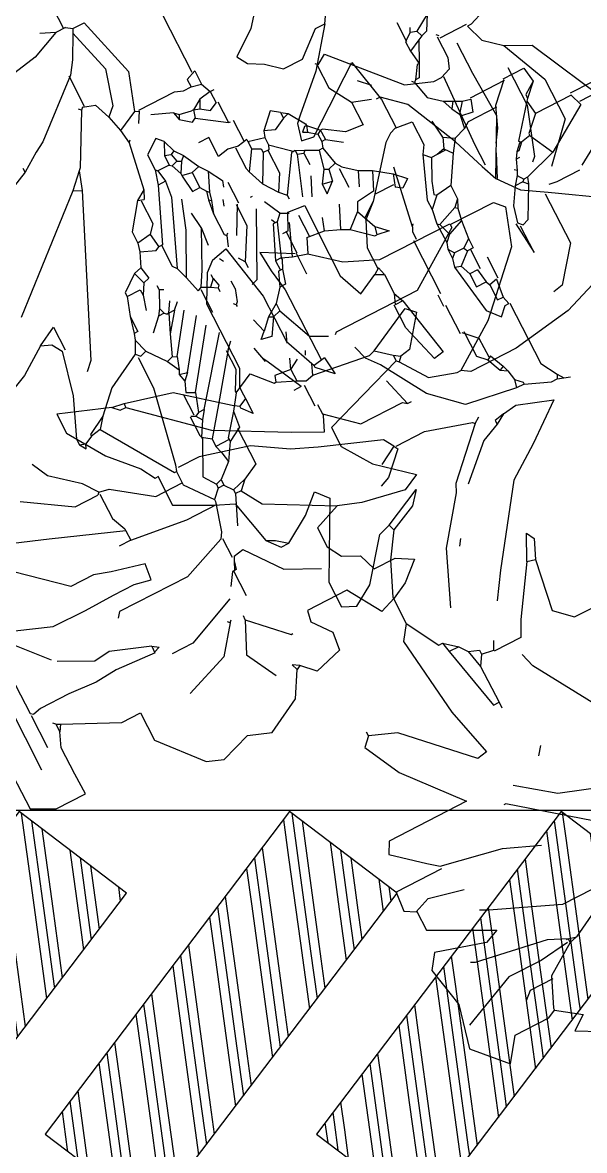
# Model space of a CAD drawing. Header units: metres. Extents: x 1769 to 3632, y 809 to 2652.
# Drawn here: x 2678.9699 to 2679.1782, y 1798.3199 to 1798.7378 of the extents above; entities that cross this region are included whole.
import ezdxf

# ---------------------------------------------------------------- set-up
doc = ezdxf.new("R2010")
doc.units = ezdxf.units.M
doc.header["$LTSCALE"] = 10
for name, color, linetype in [('A-FLOR-LEVL', 2, 'Continuous'), ('A-WALL', 6, 'Continuous'), ('A-WALL-PATT', 8, 'Continuous'), ('G+E_Madera', 35, 'Continuous'), ('L-PLNT', 66, 'Continuous')]:
    doc.layers.add(name, color=color, linetype=linetype)

# ---------------------------------------------------------------- blocks, each defined once
blk = doc.blocks.new('GARRA DE LEON')
at = {"layer": 'L-PLNT', "color": 65, "linetype": 'Continuous'}
for p, q in [((1271.7821, 335.3903), (1271.8152, 335.4027)), ((1271.8152, 335.4027), (1271.8773, 335.382)), ((1271.8773, 335.382), (1271.9229, 335.3986)), ((1271.9229, 335.3986), (1271.9933, 335.3613)), ((1271.7117, 335.3075), (1271.7821, 335.3903)), ((1271.9933, 335.3613), (1272.0223, 335.3116)), ((1271.4342, 335.3158), (1271.4798, 335.3386)), ((1271.4798, 335.3386), (1271.5439, 335.3386)), ((1271.5439, 335.3386), (1271.5429, 335.2951)), ((1272.0554, 335.3323), (1272.0305, 335.3075)), ((1272.1134, 335.3158), (1272.0554, 335.3323)), ((1271.4342, 335.204), (1271.4342, 335.3158)), ((1272.0181, 335.2992), (1272.0223, 335.3116)), ((1272.0305, 335.3075), (1272.0223, 335.3116)), ((1272.1175, 335.2785), (1272.1134, 335.3158)), ((1271.5429, 335.2951), (1271.5429, 335.2371)), ((1271.7117, 335.2474), (1271.7117, 335.3075)), ((1271.9477, 335.2412), (1271.9809, 335.3034)), ((1272.0305, 335.3075), (1272.0181, 335.2992)), ((1272.2211, 335.2868), (1272.1796, 335.2185)), ((1272.2542, 335.2744), (1272.2211, 335.2868)), ((1272.0885, 335.2412), (1272.1175, 335.2785)), ((1272.2873, 335.2578), (1272.2542, 335.2744)), ((1271.4891, 335.1874), (1271.4891, 335.2578)), ((1271.5626, 335.1957), (1271.6703, 335.2474)), ((1271.6703, 335.2474), (1271.7117, 335.2474)), ((1271.9063, 335.2247), (1271.8152, 335.2578)), ((1271.9767, 335.1791), (1272.043, 335.2454)), ((1272.043, 335.2454), (1272.0471, 335.2454)), ((1272.3246, 335.2247), (1272.2873, 335.2578)), ((1271.5191, 335.1543), (1271.5191, 335.2247)), ((1271.5429, 335.2371), (1271.5543, 335.2081)), ((1271.9477, 335.1708), (1271.9063, 335.2247)), ((1271.9767, 335.1791), (1271.9477, 335.2412)), ((1272.0927, 335.2185), (1272.0885, 335.2412)), ((1272.2915, 335.206), (1272.3246, 335.2247)), ((1270.1712, 335.1833), (1270.2167, 335.2081)), ((1271.5543, 335.1915), (1271.5543, 335.2081)), ((1271.5626, 335.1957), (1271.5543, 335.2081)), ((1272.1796, 335.2185), (1272.0927, 335.2185)), ((1272.2335, 335.1708), (1272.2459, 335.206)), ((1272.2459, 335.206), (1272.2915, 335.206)), ((1269.9724, 335.1211), (1270.0304, 335.1833)), ((1270.0304, 335.1833), (1270.0635, 335.1377)), ((1270.2001, 335.1626), (1270.1712, 335.1833)), ((1271.4901, 335.0549), (1271.4891, 335.1874)), ((1271.5543, 335.1915), (1271.5502, 335.1874)), ((1271.5543, 335.1915), (1271.5626, 335.1957)), ((1271.9767, 335.1791), (1271.9767, 335.1708)), ((1270.1546, 335.1294), (1270.2001, 335.1626)), ((1271.5191, 335.1501), (1271.5253, 335.1543)), ((1271.5419, 335.1504), (1271.5253, 335.1543)), ((1271.662, 335.1548), (1271.604, 335.1504)), ((1271.7076, 335.1512), (1271.662, 335.1548)), ((1271.7904, 335.1563), (1271.7076, 335.1512)), ((1271.8028, 335.1501), (1271.7904, 335.1543)), ((1271.7904, 335.1418), (1271.7904, 335.1543)), ((1271.8649, 335.1729), (1271.8194, 335.1729)), ((1271.9684, 335.1294), (1271.8649, 335.1729)), ((1271.9477, 335.1708), (1271.9436, 335.1667)), ((1271.9477, 335.1708), (1271.9519, 335.1667)), ((1272.0885, 335.1253), (1272.1548, 335.1584)), ((1272.1838, 335.1253), (1272.2003, 335.1543)), ((1272.2003, 335.1543), (1272.2335, 335.1708)), ((1270.0635, 335.1377), (1270.138, 335.1377)), ((1270.138, 335.1377), (1270.1546, 335.1294)), ((1271.5191, 335.0466), (1271.5191, 335.1501)), ((1271.604, 335.1504), (1271.5419, 335.1504)), ((1271.7904, 335.1418), (1271.7117, 335.1129)), ((1271.7904, 335.1418), (1271.8028, 335.1501)), ((1271.9995, 335.0839), (1271.9995, 335.1377)), ((1269.9931, 335.0342), (1269.9724, 335.1211)), ((1270.1546, 335.1253), (1270.1546, 335.1294)), ((1270.1794, 335.0673), (1270.1546, 335.1253)), ((1271.6786, 335.117), (1271.6123, 335.0839)), ((1271.7117, 335.1129), (1271.6786, 335.117)), ((1272.0347, 335.0549), (1272.0885, 335.1253)), ((1272.1838, 335.0839), (1272.1838, 335.1253)), ((1270.1297, 335.0735), (1270.1132, 335.088)), ((1271.9974, 335.0839), (1271.9809, 335.1087)), ((1272.3701, 335.0963), (1272.2832, 335.0797)), ((1272.4033, 335.0797), (1272.3701, 335.0963)), ((1270.1049, 335.0311), (1269.9931, 335.0797)), ((1270.1794, 335.0735), (1270.1297, 335.0735)), ((1270.2416, 335.0259), (1270.1794, 335.0673)), ((1271.546, 335.0093), (1271.604, 335.0756)), ((1272.0015, 335.0839), (1271.9974, 335.0839)), ((1272.0098, 335.0673), (1272.0015, 335.0839)), ((1272.0057, 335.0839), (1272.0015, 335.0839)), ((1272.0098, 335.0673), (1272.0057, 335.0839)), ((1272.014, 335.059), (1272.0098, 335.0673)), ((1272.2376, 335.0632), (1272.1838, 335.0839)), ((1272.2832, 335.0797), (1272.2376, 335.0632)), ((1272.337, 335.0218), (1272.4033, 335.0797)), ((1271.7655, 335.0528), (1271.7572, 335.0632)), ((1271.9146, 335.0528), (1271.7655, 335.0528)), ((1272.0057, 335.0176), (1271.9146, 335.0528)), ((1272.0098, 335.0176), (1272.0098, 335.059)), ((1272.014, 335.059), (1272.0347, 335.0549)), ((1272.1092, 334.9928), (1272.2376, 335.0632)), ((1269.9765, 334.9514), (1269.9931, 335.0342)), ((1270.1753, 335.0311), (1270.1049, 335.0311)), ((1270.2374, 335.0238), (1270.1753, 335.0311)), ((1270.2416, 335.0176), (1270.2416, 335.0259)), ((1270.2581, 335.0218), (1270.2416, 335.0259)), ((1270.2416, 335.0176), (1270.2581, 335.0218)), ((1270.312, 334.9928), (1270.2581, 335.0218)), ((1271.8152, 335.0192), (1271.8484, 335.0259)), ((1271.8484, 335.0259), (1271.8525, 334.9928)), ((1272.2976, 334.9638), (1272.337, 335.0218)), ((1270.2043, 335.0011), (1270.0593, 334.9762)), ((1270.2416, 335.0176), (1270.2043, 335.0011)), ((1270.2416, 335.0176), (1270.2374, 335.0176)), ((1271.5667, 334.9928), (1271.6371, 335.0197)), ((1271.6371, 335.0197), (1271.7076, 335.0207)), ((1271.7076, 335.0207), (1271.7696, 335.0192)), ((1271.7696, 335.0192), (1271.8152, 335.0192)), ((1272.014, 335.0052), (1272.0057, 335.0176)), ((1272.0305, 334.9472), (1272.014, 335.0052)), ((1272.0719, 334.9514), (1272.0471, 335.0093)), ((1271.8525, 334.9928), (1271.7862, 334.9762)), ((1272.0844, 334.9514), (1272.1092, 334.9928)), ((1270.0593, 334.9762), (1270.0511, 334.9721)), ((1271.7034, 334.9658), (1271.6164, 334.8892)), ((1271.7531, 334.9658), (1271.7034, 334.9658)), ((1271.7862, 334.9762), (1271.7531, 334.9658)), ((1272.2976, 334.9224), (1272.2976, 334.9638)), ((1269.9972, 334.9224), (1269.9765, 334.9514)), ((1270.0966, 334.9514), (1269.9972, 334.9224)), ((1270.0034, 334.8768), (1270.1256, 334.9389)), ((1270.1256, 334.9389), (1270.0966, 334.9514)), ((1270.2622, 334.9534), (1270.1297, 334.8975)), ((1270.3285, 334.9534), (1270.2622, 334.9534)), ((1271.8484, 334.9389), (1271.8235, 334.9389)), ((1271.8484, 334.9389), (1271.9643, 334.9534)), ((1271.8484, 334.9182), (1271.8484, 334.9389)), ((1271.9643, 334.9534), (1272.0305, 334.9534)), ((1271.9891, 334.8892), (1272.0305, 334.9431)), ((1272.0305, 334.9431), (1272.0305, 334.9472)), ((1272.0471, 334.9265), (1272.0305, 334.9431)), ((1272.0595, 334.9265), (1272.0719, 334.9431)), ((1272.0719, 334.9431), (1272.0719, 334.9514)), ((1272.0844, 334.9514), (1272.0719, 334.9514)), ((1272.1009, 334.9348), (1272.0719, 334.9431)), ((1272.1009, 334.9348), (1272.0844, 334.9514)), ((1272.1341, 334.9182), (1272.1009, 334.9348)), ((1272.5109, 334.9224), (1272.5648, 334.9389)), ((1272.5648, 334.9389), (1272.573, 334.9389)), ((1272.5896, 334.9493), (1272.573, 334.9389)), ((1272.6642, 334.8768), (1272.573, 334.9389)), ((1272.689, 334.9493), (1272.5896, 334.9493)), ((1272.8132, 334.9306), (1272.689, 334.9493)), ((1271.8484, 334.9182), (1271.7076, 334.8644)), ((1271.8359, 334.8851), (1271.8484, 334.9141)), ((1271.8484, 334.9141), (1271.8484, 334.9182)), ((1272.0305, 334.8934), (1272.0471, 334.9182)), ((1272.0471, 334.9182), (1272.0471, 334.9265)), ((1272.0595, 334.9265), (1272.0471, 334.9265)), ((1272.0595, 334.9141), (1272.0471, 334.9182)), ((1272.0595, 334.9141), (1272.0595, 334.9265)), ((1272.0885, 334.8892), (1272.0595, 334.9141)), ((1272.1341, 334.8395), (1272.1341, 334.9182)), ((1272.4695, 334.8644), (1272.2976, 334.9224)), ((1272.4736, 334.8685), (1272.5109, 334.9224)), ((1272.8919, 334.9017), (1272.8132, 334.9306)), ((1270.1297, 334.8975), (1270.1132, 334.8892)), ((1272.0637, 334.8271), (1272.0305, 334.8934)), ((1270.0034, 334.8354), (1270.0034, 334.8768)), ((1271.8359, 334.8313), (1271.8359, 334.8851)), ((1271.8566, 334.8313), (1271.9312, 334.8851)), ((1271.9312, 334.8851), (1271.9891, 334.8851)), ((1271.9891, 334.8602), (1271.9891, 334.8892)), ((1272.0803, 334.852), (1272.0844, 334.8685)), ((1272.0844, 334.8685), (1272.0885, 334.8892)), ((1272.1092, 334.8561), (1272.0885, 334.8892)), ((1272.4695, 334.8644), (1272.4736, 334.8685)), ((1272.4819, 334.8602), (1272.4736, 334.8685)), ((1272.7718, 334.7691), (1272.6642, 334.8768)), ((1272.8256, 334.881), (1272.805, 334.8851)), ((1272.8774, 334.8147), (1272.8256, 334.881)), ((1271.7076, 334.8644), (1271.6413, 334.8395)), ((1271.8939, 334.7194), (1271.985, 334.8602)), ((1271.985, 334.8602), (1271.9891, 334.8602)), ((1271.9933, 334.8478), (1271.9891, 334.8602)), ((1272.0243, 334.6946), (1271.9933, 334.8478)), ((1272.0803, 334.8354), (1272.0803, 334.852)), ((1272.1092, 334.852), (1272.0803, 334.852)), ((1272.1382, 334.8395), (1272.1092, 334.8561)), ((1272.1092, 334.852), (1272.1092, 334.8561)), ((1272.1092, 334.8478), (1272.1092, 334.852)), ((1272.1423, 334.8064), (1272.1092, 334.8478)), ((1272.4405, 334.8271), (1272.4695, 334.852)), ((1272.4695, 334.852), (1272.4695, 334.8644)), ((1272.4695, 334.852), (1272.4819, 334.8602)), ((1272.5026, 334.8561), (1272.4819, 334.8602)), ((1272.5482, 334.7981), (1272.5026, 334.8561)), ((1269.9807, 334.823), (1270.0014, 334.8354)), ((1270.0014, 334.8354), (1270.0345, 334.823)), ((1270.0345, 334.823), (1270.1049, 334.8395)), ((1270.2084, 334.8023), (1270.2788, 334.8313)), ((1270.3906, 334.8354), (1270.254, 334.7277)), ((1271.691, 334.7733), (1271.7821, 334.8313)), ((1271.7821, 334.8313), (1271.8318, 334.8313)), ((1271.8359, 334.8271), (1271.8152, 334.7981)), ((1271.8359, 334.8271), (1271.8318, 334.8313)), ((1271.8359, 334.8271), (1271.8566, 334.8313)), ((1272.0637, 334.823), (1272.0803, 334.8354)), ((1272.0637, 334.823), (1272.0637, 334.8271)), ((1272.1217, 334.7816), (1272.0803, 334.8354)), ((1272.1423, 334.8064), (1272.1382, 334.8395)), ((1272.3121, 334.8147), (1272.4281, 334.8313)), ((1272.4281, 334.8313), (1272.4405, 334.8271)), ((1272.4405, 334.8271), (1272.5316, 334.7816)), ((1269.9848, 334.7836), (1269.9807, 334.823)), ((1270.0842, 334.7774), (1270.2084, 334.8023)), ((1272.0616, 334.8188), (1272.0637, 334.823)), ((1272.0616, 334.7774), (1272.0616, 334.8188)), ((1272.0803, 334.794), (1272.0637, 334.823)), ((1272.1631, 334.7774), (1272.1423, 334.8064)), ((1272.2417, 334.794), (1272.279, 334.8106)), ((1272.279, 334.8106), (1272.2956, 334.8188)), ((1272.279, 334.7857), (1272.279, 334.8106)), ((1272.2956, 334.8188), (1272.3121, 334.8147)), ((1272.3121, 334.8147), (1272.3204, 334.794)), ((1272.8774, 334.707), (1272.8774, 334.8147)), ((1270.0842, 334.7836), (1269.9848, 334.7836)), ((1270.461, 334.794), (1270.3534, 334.7567)), ((1271.8152, 334.7981), (1271.7614, 334.7526)), ((1272.0637, 334.7774), (1272.0719, 334.7816)), ((1272.0719, 334.7816), (1272.0803, 334.794)), ((1272.0803, 334.7774), (1272.0719, 334.7816)), ((1272.0927, 334.7774), (1272.0803, 334.794)), ((1272.1879, 334.6946), (1272.1217, 334.7816)), ((1272.2045, 334.7567), (1272.2376, 334.794)), ((1272.2376, 334.794), (1272.2417, 334.794)), ((1272.2459, 334.7816), (1272.2417, 334.794)), ((1272.279, 334.7857), (1272.2459, 334.7816)), ((1272.279, 334.7857), (1272.2997, 334.7733)), ((1272.279, 334.7857), (1272.2873, 334.765)), ((1272.5316, 334.7816), (1272.5482, 334.7981)), ((1270.0055, 334.7112), (1270.0635, 334.7609)), ((1270.0635, 334.7609), (1270.0842, 334.7774)), ((1272.0699, 334.7319), (1272.0699, 334.7774)), ((1272.0927, 334.7402), (1272.0803, 334.7774)), ((1272.0927, 334.7774), (1272.0803, 334.7774)), ((1272.0927, 334.7774), (1272.1879, 334.6573)), ((1272.1631, 334.7774), (1272.2045, 334.7567)), ((1272.1631, 334.7733), (1272.1631, 334.7774)), ((1272.1838, 334.736), (1272.1631, 334.7733)), ((1272.3204, 334.765), (1272.3163, 334.7733)), ((1272.3411, 334.7443), (1272.3743, 334.7609)), ((1272.3908, 334.7609), (1272.3867, 334.765)), ((1272.5689, 334.7609), (1272.3908, 334.7609)), ((1272.6849, 334.6822), (1272.5689, 334.7609)), ((1272.7967, 334.6946), (1272.7718, 334.7691)), ((1272.8836, 334.707), (1272.9872, 334.7733)), ((1270.3534, 334.7567), (1270.283, 334.7029)), ((1271.7614, 334.7526), (1271.7448, 334.7194)), ((1271.8442, 334.7277), (1271.8525, 334.7402)), ((1271.8525, 334.7402), (1271.8566, 334.7319)), ((1272.0761, 334.7319), (1272.0927, 334.7402)), ((1272.0927, 334.7402), (1272.1713, 334.6325)), ((1272.1838, 334.6946), (1272.1838, 334.736)), ((1272.2335, 334.7153), (1272.2417, 334.7484)), ((1272.3039, 334.7153), (1272.2956, 334.736)), ((1272.3121, 334.6739), (1272.3411, 334.7443)), ((1270.254, 334.7277), (1270.2498, 334.7277)), ((1271.8442, 334.7277), (1271.8566, 334.7319)), ((1271.8442, 334.7153), (1271.8442, 334.7277)), ((1271.8773, 334.6366), (1271.8442, 334.7153)), ((1271.8732, 334.7236), (1271.8566, 334.7319)), ((1271.8732, 334.7194), (1271.8732, 334.7236)), ((1271.8939, 334.7194), (1271.8732, 334.7236)), ((1271.9105, 334.6987), (1271.8732, 334.7194)), ((1271.9105, 334.6987), (1271.8939, 334.7194)), ((1272.0844, 334.7112), (1272.0761, 334.7319)), ((1270.0179, 334.6884), (1270.0055, 334.7112)), ((1271.9519, 334.6573), (1271.9105, 334.6987)), ((1272.0243, 334.6283), (1272.0243, 334.6946)), ((1272.0803, 334.6946), (1272.0844, 334.7112)), ((1272.0803, 334.6946), (1272.0968, 334.6987)), ((1272.0844, 334.6863), (1272.0803, 334.6946)), ((1272.0968, 334.6987), (1272.0844, 334.7112)), ((1272.0968, 334.6987), (1272.1631, 334.6076)), ((1272.1879, 334.6946), (1272.2003, 334.6822)), ((1272.2749, 334.7112), (1272.2542, 334.707)), ((1272.2542, 334.707), (1272.2666, 334.6946)), ((1272.2666, 334.6946), (1272.2583, 334.6656)), ((1272.2873, 334.6739), (1272.2666, 334.6946)), ((1272.2956, 334.678), (1272.2749, 334.7112)), ((1272.7801, 334.676), (1272.7967, 334.6946)), ((1272.8381, 334.678), (1272.8836, 334.707)), ((1272.9085, 334.6967), (1272.8919, 334.6946)), ((1272.9582, 334.6967), (1272.9085, 334.6967)), ((1270.1877, 334.6884), (1270.0179, 334.6884)), ((1270.0966, 334.5786), (1270.1877, 334.6884)), ((1270.3658, 334.6573), (1270.3534, 334.6739)), ((1272.0719, 334.6615), (1272.0844, 334.6863)), ((1272.0927, 334.6615), (1272.0844, 334.6863)), ((1272.2873, 334.6739), (1272.2956, 334.678)), ((1272.3121, 334.6573), (1272.2873, 334.6739)), ((1272.3121, 334.6739), (1272.2956, 334.678)), ((1272.3121, 334.6573), (1272.3121, 334.6739)), ((1272.4654, 334.6449), (1272.5316, 334.6739)), ((1272.5316, 334.6739), (1272.6849, 334.6739)), ((1272.6849, 334.6739), (1272.6849, 334.6822)), ((1272.6849, 334.676), (1272.7801, 334.676)), ((1272.805, 334.6366), (1272.8381, 334.678)), ((1273.0203, 334.6573), (1272.9665, 334.6905)), ((1270.5066, 334.649), (1270.4238, 334.5124)), ((1272.0223, 334.6201), (1271.9519, 334.6573)), ((1272.043, 334.6242), (1272.0719, 334.6615)), ((1272.0844, 334.6573), (1272.0719, 334.6615)), ((1272.0844, 334.6573), (1272.0927, 334.6615)), ((1272.1009, 334.6159), (1272.0844, 334.6573)), ((1272.0927, 334.6615), (1272.1465, 334.5869)), ((1272.3329, 334.6325), (1272.3121, 334.6573)), ((1272.9789, 334.5952), (1272.9126, 334.6656)), ((1271.898, 334.5497), (1271.8773, 334.6366)), ((1272.0223, 334.6201), (1272.0305, 334.6283)), ((1272.043, 334.6242), (1272.0305, 334.6283)), ((1272.2417, 334.6242), (1272.2417, 334.6283)), ((1272.3453, 334.6035), (1272.3329, 334.6325)), ((1272.3453, 334.6325), (1272.3329, 334.6325)), ((1272.3536, 334.6035), (1272.3453, 334.6325)), ((1272.4115, 334.5994), (1272.4654, 334.6449)), ((1272.5068, 334.5952), (1272.544, 334.6283)), ((1272.544, 334.6283), (1272.5482, 334.6283)), ((1272.573, 334.6325), (1272.5482, 334.6283)), ((1272.5523, 334.6118), (1272.5482, 334.6283)), ((1272.5523, 334.6118), (1272.573, 334.6325)), ((1272.7925, 334.6035), (1272.805, 334.6366)), ((1272.805, 334.6366), (1272.8629, 334.529)), ((1272.8919, 334.6325), (1272.8836, 334.6408)), ((1272.925, 334.5372), (1272.8919, 334.6325)), ((1270.2457, 334.6242), (1270.1297, 334.5082)), ((1270.2416, 334.5207), (1270.2664, 334.6201)), ((1270.2664, 334.6201), (1270.2457, 334.6242)), ((1271.9394, 334.5911), (1271.9229, 334.6076)), ((1272.0347, 334.5952), (1272.0223, 334.6201)), ((1272.0347, 334.5952), (1272.043, 334.6242)), ((1272.1299, 334.5786), (1272.1009, 334.6159)), ((1272.1175, 334.5786), (1272.1009, 334.6159)), ((1272.1941, 334.5662), (1272.1941, 334.6159)), ((1272.2417, 334.6242), (1272.2376, 334.6201)), ((1272.2459, 334.6201), (1272.2417, 334.6242)), ((1272.2542, 334.5952), (1272.2459, 334.6201)), ((1272.2542, 334.5952), (1272.2459, 334.6201)), ((1272.2997, 334.5994), (1272.2873, 334.6035)), ((1272.3494, 334.6035), (1272.3453, 334.6035)), ((1272.3494, 334.5828), (1272.3494, 334.6035)), ((1272.3536, 334.6035), (1272.3494, 334.6035)), ((1272.3619, 334.5869), (1272.3536, 334.6035)), ((1272.5358, 334.5704), (1272.5523, 334.6118)), ((1272.7925, 334.6035), (1272.7677, 334.5372)), ((1272.7987, 334.5579), (1272.7987, 334.6035)), ((1272.9872, 334.4378), (1273.0721, 334.6118)), ((1272.0761, 334.2888), (1271.9394, 334.5911)), ((1272.0388, 334.5828), (1272.0347, 334.5952)), ((1272.0471, 334.5828), (1272.0388, 334.5828)), ((1272.0471, 334.5497), (1272.0388, 334.5828)), ((1272.0471, 334.5497), (1272.0471, 334.5828)), ((1272.0968, 334.5745), (1272.0719, 334.5994)), ((1272.2252, 334.5786), (1272.2252, 334.5869)), ((1272.2542, 334.5952), (1272.2542, 334.5786)), ((1272.3619, 334.4751), (1272.2997, 334.5994)), ((1272.3784, 334.5165), (1272.3494, 334.5828)), ((1272.3619, 334.5828), (1272.3494, 334.5828)), ((1272.3619, 334.5828), (1272.3825, 334.5911)), ((1272.3619, 334.5828), (1272.3619, 334.5869)), ((1272.3867, 334.5165), (1272.3619, 334.5828)), ((1272.3825, 334.5911), (1272.4115, 334.5994)), ((1272.3825, 334.5911), (1272.4074, 334.529)), ((1272.424, 334.5704), (1272.4115, 334.5994)), ((1272.4612, 334.5745), (1272.4902, 334.5869)), ((1272.4902, 334.5869), (1272.5068, 334.5952)), ((1272.4902, 334.5869), (1272.5109, 334.5414)), ((1272.5358, 334.5704), (1272.5068, 334.5952)), ((1272.9789, 334.5082), (1272.9789, 334.5952)), ((1270.0593, 334.5041), (1270.0966, 334.5786)), ((1271.8111, 334.5579), (1271.7655, 334.5786)), ((1272.1051, 334.5621), (1272.0968, 334.5745)), ((1272.1092, 334.5745), (1272.0968, 334.5745)), ((1272.1051, 334.5621), (1272.1092, 334.5745)), ((1272.1217, 334.529), (1272.1051, 334.5621)), ((1272.1092, 334.5745), (1272.1134, 334.5786)), ((1272.1175, 334.5786), (1272.1134, 334.5786)), ((1272.1299, 334.5786), (1272.1175, 334.5786)), ((1272.1175, 334.5786), (1272.1299, 334.5579)), ((1272.1299, 334.5786), (1272.1423, 334.5662)), ((1272.1796, 334.5331), (1272.1879, 334.5662)), ((1272.1962, 334.5621), (1272.1879, 334.5662)), ((1272.1962, 334.5621), (1272.2128, 334.5704)), ((1272.2128, 334.5331), (1272.1962, 334.5621)), ((1272.2128, 334.5704), (1272.2252, 334.5786)), ((1272.2252, 334.5579), (1272.2128, 334.5704)), ((1272.2293, 334.5745), (1272.2252, 334.5786)), ((1272.2252, 334.5579), (1272.2293, 334.5745)), ((1272.2956, 334.5579), (1272.2956, 334.5704)), ((1272.424, 334.5704), (1272.4612, 334.5745)), ((1272.4302, 334.5704), (1272.4302, 334.5248)), ((1272.4612, 334.5745), (1272.4695, 334.5497)), ((1272.544, 334.5538), (1272.5358, 334.5704)), ((1272.6352, 334.5704), (1272.6227, 334.5621)), ((1272.631, 334.5372), (1272.6227, 334.5621)), ((1272.6517, 334.5579), (1272.6352, 334.5704)), ((1270.2912, 334.413), (1270.3202, 334.5455)), ((1270.3202, 334.5455), (1270.3326, 334.5455)), ((1270.3326, 334.5455), (1270.3326, 334.5579)), ((1270.3326, 334.4668), (1270.3326, 334.5455)), ((1271.8649, 334.5207), (1271.8111, 334.5579)), ((1271.8856, 334.529), (1271.898, 334.5497)), ((1271.9042, 334.5), (1271.9042, 334.5497)), ((1272.0595, 334.5124), (1272.0471, 334.5497)), ((1272.0885, 334.5248), (1272.0803, 334.5538)), ((1272.2252, 334.5579), (1272.2252, 334.5497)), ((1272.2956, 334.5579), (1272.2873, 334.5455)), ((1272.3308, 334.4958), (1272.2956, 334.5579)), ((1272.5813, 334.5497), (1272.544, 334.5538)), ((1272.5813, 334.5559), (1272.6227, 334.5559)), ((1272.5979, 334.5124), (1272.5813, 334.5497)), ((1272.631, 334.5372), (1272.6517, 334.5579)), ((1272.805, 334.413), (1272.7987, 334.5579)), ((1270.2208, 334.355), (1270.2416, 334.5207)), ((1271.8649, 334.5207), (1271.8856, 334.529)), ((1271.8649, 334.5207), (1271.9042, 334.5)), ((1272.1009, 334.5041), (1272.0885, 334.5248)), ((1272.0885, 334.5124), (1272.0885, 334.5248)), ((1272.1217, 334.529), (1272.1299, 334.5331)), ((1272.1217, 334.529), (1272.1217, 334.5207)), ((1272.1713, 334.5082), (1272.1796, 334.5331)), ((1272.1796, 334.5331), (1272.2211, 334.4503)), ((1272.25, 334.4586), (1272.2128, 334.5331)), ((1272.2542, 334.529), (1272.2583, 334.5372)), ((1272.2873, 334.4958), (1272.279, 334.5165)), ((1272.3825, 334.5165), (1272.3784, 334.5165)), ((1272.3825, 334.5165), (1272.3784, 334.5082)), ((1272.3867, 334.5165), (1272.3825, 334.5165)), ((1272.3991, 334.5041), (1272.3867, 334.5165)), ((1272.542, 334.4793), (1272.542, 334.5207)), ((1272.573, 334.5), (1272.5606, 334.529)), ((1272.5979, 334.5124), (1272.631, 334.5372)), ((1272.7677, 334.5372), (1272.718, 334.4296)), ((1272.8629, 334.529), (1272.8588, 334.4337)), ((1272.925, 334.4544), (1272.925, 334.5372)), ((1270.0759, 334.4875), (1270.0593, 334.5041)), ((1270.1297, 334.5082), (1270.0759, 334.4875)), ((1270.4238, 334.5124), (1270.4155, 334.4834)), ((1272.0595, 334.5124), (1272.0885, 334.5124)), ((1272.0595, 334.5041), (1272.0595, 334.5124)), ((1272.0927, 334.4793), (1272.0595, 334.5041)), ((1272.0927, 334.4793), (1272.1009, 334.5041)), ((1272.1134, 334.5), (1272.1009, 334.5041)), ((1272.1092, 334.4751), (1272.1134, 334.5)), ((1272.1651, 334.5), (1272.1713, 334.5082)), ((1272.1651, 334.4544), (1272.1651, 334.5)), ((1272.2252, 334.3799), (1272.1713, 334.5082)), ((1272.25, 334.4586), (1272.2459, 334.4958)), ((1272.2832, 334.4917), (1272.2873, 334.4958)), ((1272.2873, 334.4958), (1272.2915, 334.4917)), ((1272.3329, 334.4503), (1272.3039, 334.5041)), ((1272.3308, 334.4503), (1272.3308, 334.4958)), ((1272.3991, 334.5041), (1272.3825, 334.471)), ((1272.3991, 334.5041), (1272.4157, 334.5124)), ((1272.4819, 334.4171), (1272.4529, 334.4958)), ((1272.4861, 334.4668), (1272.4695, 334.5041)), ((1272.4985, 334.4917), (1272.4985, 334.5124)), ((1272.4985, 334.5124), (1272.5192, 334.4958)), ((1272.4985, 334.4917), (1272.5192, 334.4958)), ((1272.5234, 334.471), (1272.5192, 334.4958)), ((1272.5482, 334.4793), (1272.573, 334.5)), ((1272.573, 334.5), (1272.5979, 334.5124)), ((1272.9375, 334.413), (1272.9789, 334.5082)), ((1270.0759, 334.4875), (1270.0759, 334.4793)), ((1272.1092, 334.4751), (1272.0927, 334.4793)), ((1272.1217, 334.4461), (1272.1092, 334.4751)), ((1272.2832, 334.4461), (1272.2832, 334.4917)), ((1272.4157, 334.4668), (1272.4281, 334.4793)), ((1272.4281, 334.4793), (1272.4281, 334.4875)), ((1272.4736, 334.4089), (1272.4281, 334.4793)), ((1272.515, 334.4668), (1272.4985, 334.4917)), ((1272.5399, 334.4668), (1272.5482, 334.4793)), ((1270.3244, 334.4296), (1270.3326, 334.4668)), ((1270.3451, 334.4461), (1270.3326, 334.4668)), ((1270.3451, 334.4461), (1270.3699, 334.4503)), ((1270.4279, 334.4523), (1270.3699, 334.4523)), ((1270.3699, 334.4503), (1270.3782, 334.4337)), ((1270.4445, 334.4213), (1270.4279, 334.4523)), ((1270.5066, 334.4337), (1270.5397, 334.4648)), ((1270.5397, 334.4648), (1270.5936, 334.4648)), ((1272.0595, 334.2805), (1271.8566, 334.4544)), ((1272.1217, 334.4461), (1272.1507, 334.4586)), ((1272.1507, 334.4586), (1272.1589, 334.4544)), ((1272.1548, 334.4254), (1272.1589, 334.4544)), ((1272.1672, 334.4544), (1272.1589, 334.4544)), ((1272.2128, 334.3467), (1272.1672, 334.4544)), ((1272.2211, 334.4503), (1272.2417, 334.3923)), ((1272.25, 334.4586), (1272.2459, 334.4254)), ((1272.337, 334.4503), (1272.337, 334.4047)), ((1272.366, 334.4503), (1272.3619, 334.4503)), ((1272.395, 334.4378), (1272.4157, 334.4668)), ((1272.4343, 334.4337), (1272.4157, 334.4668)), ((1272.515, 334.4668), (1272.5234, 334.471)), ((1272.5234, 334.4296), (1272.515, 334.4668)), ((1272.5399, 334.4668), (1272.5234, 334.471)), ((1272.5316, 334.4296), (1272.5399, 334.4668)), ((1270.312, 334.413), (1270.3244, 334.4296)), ((1270.3244, 334.4296), (1270.3451, 334.4378)), ((1270.3451, 334.4378), (1270.3451, 334.4461)), ((1270.5232, 334.3302), (1270.5066, 334.4337)), ((1272.1258, 334.4296), (1272.1217, 334.4461)), ((1272.1258, 334.4047), (1272.1258, 334.4296)), ((1272.1548, 334.4254), (1272.1258, 334.4296)), ((1272.2873, 334.4171), (1272.2832, 334.4461)), ((1272.2915, 334.4213), (1272.2832, 334.4461)), ((1272.3121, 334.4296), (1272.308, 334.442)), ((1272.3825, 334.4047), (1272.395, 334.4378)), ((1272.424, 334.384), (1272.395, 334.4378)), ((1272.4343, 334.384), (1272.4343, 334.4337)), ((1272.4944, 334.4213), (1272.4944, 334.4461)), ((1272.4985, 334.4171), (1272.5234, 334.4296)), ((1272.5316, 334.4296), (1272.5234, 334.4296)), ((1272.5358, 334.4171), (1272.5316, 334.4296)), ((1272.544, 334.4171), (1272.573, 334.4378)), ((1272.718, 334.4296), (1272.6766, 334.3923)), ((1272.8588, 334.4337), (1272.8588, 334.3674)), ((1272.9375, 334.413), (1272.9872, 334.4378)), ((1270.2871, 334.3923), (1270.312, 334.413)), ((1270.2871, 334.3923), (1270.2912, 334.413)), ((1270.312, 334.413), (1270.2912, 334.413)), ((1270.5066, 334.326), (1270.4445, 334.4213)), ((1272.1693, 334.4089), (1272.1548, 334.4254)), ((1272.1693, 334.3592), (1272.1693, 334.4089)), ((1272.2873, 334.4171), (1272.2915, 334.4213)), ((1272.2915, 334.4006), (1272.2873, 334.4171)), ((1272.2956, 334.4047), (1272.2915, 334.4213)), ((1272.3287, 334.3964), (1272.3246, 334.4089)), ((1272.4736, 334.4047), (1272.4778, 334.4089)), ((1272.4778, 334.4089), (1272.4736, 334.4089)), ((1272.4819, 334.4089), (1272.4778, 334.4089)), ((1272.4819, 334.4171), (1272.4944, 334.4213)), ((1272.4819, 334.4089), (1272.4985, 334.4171)), ((1272.4819, 334.4089), (1272.4819, 334.4171)), ((1272.4985, 334.4171), (1272.4944, 334.4213)), ((1272.5358, 334.4006), (1272.5358, 334.4171)), ((1272.544, 334.4171), (1272.5358, 334.4171)), ((1272.544, 334.4006), (1272.544, 334.4171)), ((1272.5855, 334.4213), (1272.5482, 334.3964)), ((1272.6227, 334.4254), (1272.5855, 334.4213)), ((1272.6227, 334.3757), (1272.6227, 334.4254)), ((1272.7304, 334.3923), (1272.7842, 334.413)), ((1272.7842, 334.413), (1272.8008, 334.413)), ((1272.8215, 334.4047), (1272.8008, 334.413)), ((1272.9043, 334.384), (1272.9375, 334.413)), ((1270.2416, 334.326), (1270.2788, 334.3923)), ((1270.2788, 334.3923), (1270.2871, 334.3923)), ((1272.1631, 334.355), (1272.1258, 334.4047)), ((1272.2625, 334.355), (1272.2666, 334.3882)), ((1272.2666, 334.3882), (1272.2832, 334.3882)), ((1272.2832, 334.3882), (1272.2915, 334.4006)), ((1272.2832, 334.355), (1272.2832, 334.3882)), ((1272.2915, 334.4006), (1272.2956, 334.4047)), ((1272.3121, 334.3674), (1272.2956, 334.4047)), ((1272.3121, 334.3674), (1272.3287, 334.3964)), ((1272.3805, 334.3964), (1272.3825, 334.4047)), ((1272.3805, 334.3509), (1272.3805, 334.3964)), ((1272.4074, 334.3674), (1272.3825, 334.4047)), ((1272.424, 334.3757), (1272.424, 334.384)), ((1272.4364, 334.384), (1272.424, 334.384)), ((1272.4405, 334.3757), (1272.4364, 334.384)), ((1272.4405, 334.3757), (1272.4736, 334.4047)), ((1272.5109, 334.384), (1272.5192, 334.3882)), ((1272.5192, 334.3757), (1272.5109, 334.384)), ((1272.5192, 334.3882), (1272.5358, 334.4006)), ((1272.5234, 334.3757), (1272.5192, 334.3882)), ((1272.5234, 334.3757), (1272.544, 334.3964)), ((1272.544, 334.3964), (1272.5358, 334.4006)), ((1272.544, 334.3964), (1272.544, 334.4006)), ((1272.5482, 334.3964), (1272.544, 334.3964)), ((1272.6186, 334.2681), (1272.7304, 334.3923)), ((1272.6227, 334.3757), (1272.66, 334.3882)), ((1272.6766, 334.3923), (1272.6683, 334.3923)), ((1272.8298, 334.384), (1272.8215, 334.4047)), ((1272.8298, 334.3385), (1272.8298, 334.384)), ((1272.8919, 334.3467), (1272.9043, 334.384)), ((1270.4528, 334.3177), (1270.4196, 334.3674)), ((1272.2293, 334.3467), (1272.2252, 334.3799)), ((1272.2997, 334.3509), (1272.3121, 334.3674)), ((1272.4074, 334.3674), (1272.424, 334.3757)), ((1272.4074, 334.355), (1272.4074, 334.3674)), ((1272.4405, 334.3592), (1272.4405, 334.3757)), ((1272.5026, 334.3385), (1272.5234, 334.3716)), ((1272.5234, 334.3757), (1272.5192, 334.3757)), ((1272.5234, 334.3716), (1272.5234, 334.3757)), ((1272.5958, 334.3302), (1272.6227, 334.3757)), ((1272.6517, 334.3426), (1272.6724, 334.3633)), ((1270.2416, 334.326), (1270.2208, 334.355)), ((1271.9933, 334.2059), (1271.6744, 334.3509)), ((1272.1631, 334.355), (1272.1755, 334.3592)), ((1272.1838, 334.3426), (1272.1631, 334.355)), ((1272.1838, 334.3426), (1272.1755, 334.3592)), ((1272.2003, 334.2474), (1272.1838, 334.3426)), ((1272.2211, 334.3177), (1272.2128, 334.3467)), ((1272.2293, 334.3467), (1272.2128, 334.3467)), ((1272.2252, 334.3219), (1272.2293, 334.3467)), ((1272.2542, 334.326), (1272.2625, 334.3467)), ((1272.2625, 334.3509), (1272.2832, 334.355)), ((1272.2625, 334.3509), (1272.2625, 334.355)), ((1272.2625, 334.3467), (1272.2625, 334.3509)), ((1272.2749, 334.326), (1272.2625, 334.3467)), ((1272.2997, 334.3509), (1272.2832, 334.355)), ((1272.2832, 334.3177), (1272.2997, 334.3509)), ((1272.366, 334.3467), (1272.3432, 334.3509)), ((1272.3432, 334.3509), (1272.3432, 334.3095)), ((1272.3867, 334.3509), (1272.366, 334.3467)), ((1272.4074, 334.3467), (1272.3867, 334.3509)), ((1272.4012, 334.3012), (1272.4012, 334.3467)), ((1272.4074, 334.3509), (1272.4405, 334.3592)), ((1272.4074, 334.3509), (1272.4074, 334.355)), ((1272.4074, 334.3467), (1272.4074, 334.3509)), ((1272.4447, 334.3467), (1272.4405, 334.3592)), ((1272.4654, 334.355), (1272.4447, 334.3467)), ((1272.4736, 334.3177), (1272.4447, 334.3467)), ((1272.4902, 334.3426), (1272.4654, 334.355)), ((1272.4902, 334.3302), (1272.4902, 334.3426)), ((1272.5026, 334.3385), (1272.4902, 334.3426)), ((1272.834, 334.3426), (1272.8919, 334.3426)), ((1272.9002, 334.3467), (1272.8919, 334.3467)), ((1272.9333, 334.3343), (1272.9002, 334.3467)), ((1270.2416, 334.2681), (1270.2416, 334.326)), ((1270.3782, 334.2308), (1270.3326, 334.3385)), ((1270.5563, 334.1728), (1270.4528, 334.3177)), ((1270.5066, 334.326), (1270.5232, 334.3302)), ((1270.5066, 334.326), (1270.5314, 334.2763)), ((1270.5397, 334.2929), (1270.5232, 334.3302)), ((1272.2211, 334.3177), (1272.2252, 334.3219)), ((1272.2211, 334.2846), (1272.2211, 334.3177)), ((1272.25, 334.3219), (1272.2252, 334.3219)), ((1272.25, 334.3219), (1272.2542, 334.326)), ((1272.25, 334.3012), (1272.25, 334.3219)), ((1272.2666, 334.3219), (1272.2542, 334.326)), ((1272.2625, 334.3053), (1272.2666, 334.3219)), ((1272.2666, 334.3219), (1272.2749, 334.326)), ((1272.2707, 334.3012), (1272.2832, 334.3177)), ((1272.2832, 334.3177), (1272.2749, 334.326)), ((1272.4902, 334.3302), (1272.4736, 334.3177)), ((1272.4902, 334.3302), (1272.5026, 334.3385)), ((1272.5958, 334.2805), (1272.5958, 334.3302)), ((1272.834, 334.3385), (1272.8298, 334.3343)), ((1272.25, 334.3012), (1272.2625, 334.3053)), ((1272.2625, 334.2763), (1272.25, 334.3012)), ((1272.2707, 334.3012), (1272.2625, 334.3053)), ((1272.2625, 334.2763), (1272.2707, 334.3012)), ((1272.3432, 334.3095), (1272.3204, 334.3095)), ((1272.337, 334.2639), (1272.3908, 334.3012)), ((1272.3908, 334.2556), (1272.3908, 334.3012)), ((1272.3908, 334.3012), (1272.395, 334.3012)), ((1270.5314, 334.2763), (1270.5397, 334.2929)), ((1272.0595, 334.2805), (1272.0761, 334.2888)), ((1272.0885, 334.2515), (1272.0595, 334.2805)), ((1272.0885, 334.2515), (1272.0761, 334.2888)), ((1272.25, 334.2639), (1272.2211, 334.2846)), ((1272.2625, 334.2763), (1272.25, 334.2639)), ((1272.5979, 334.2805), (1272.5938, 334.2763)), ((1272.5979, 334.2805), (1272.6186, 334.2681)), ((1270.1442, 334.2391), (1270.1712, 334.2515)), ((1270.1712, 334.2515), (1270.2126, 334.2266)), ((1270.2705, 334.2018), (1270.2416, 334.2681)), ((1272.0927, 334.2474), (1272.0885, 334.2515)), ((1272.3039, 334.2349), (1272.308, 334.2515)), ((1272.308, 334.2515), (1272.3287, 334.2681)), ((1272.3121, 334.2432), (1272.308, 334.2515)), ((1272.3287, 334.2681), (1272.337, 334.2639)), ((1272.3411, 334.2474), (1272.337, 334.2639)), ((1272.3411, 334.2474), (1272.3536, 334.2515)), ((1272.3536, 334.2515), (1272.3701, 334.2639)), ((1272.3619, 334.2349), (1272.3536, 334.2515)), ((1272.3701, 334.2639), (1272.3867, 334.2556)), ((1272.3867, 334.2308), (1272.3867, 334.2556)), ((1270.1442, 334.1852), (1270.1442, 334.2391)), ((1270.4445, 334.1438), (1270.3782, 334.2308)), ((1270.4114, 334.2266), (1270.403, 334.2391)), ((1272.1465, 334.148), (1272.0927, 334.2474)), ((1272.1962, 334.2184), (1272.2003, 334.2474)), ((1272.2003, 334.2474), (1272.2045, 334.2432)), ((1272.3039, 334.2349), (1272.2625, 334.2184)), ((1272.3039, 334.2349), (1272.3121, 334.2432)), ((1272.3121, 334.2432), (1272.337, 334.2474)), ((1272.3411, 334.2474), (1272.337, 334.2474)), ((1272.3619, 334.2349), (1272.3411, 334.2474)), ((1272.3867, 334.2308), (1272.3619, 334.2349)), ((1272.3784, 334.2101), (1272.3867, 334.2308)), ((1272.3867, 334.2308), (1272.395, 334.2308)), ((1270.2126, 334.2266), (1270.2747, 334.148)), ((1272.1879, 334.1852), (1272.1962, 334.2184)), ((1272.2376, 334.1977), (1272.1962, 334.2184)), ((1272.2459, 334.2018), (1272.2335, 334.2225)), ((1272.3577, 334.2059), (1272.3784, 334.2101)), ((1272.3784, 334.1811), (1272.3784, 334.2101)), ((1270.2208, 334.0403), (1270.1442, 334.1852)), ((1270.3037, 334.1521), (1270.2705, 334.2018)), ((1272.0305, 334.1811), (1271.9933, 334.2059)), ((1271.9933, 334.2059), (1271.9933, 334.1977)), ((1272.1755, 334.1521), (1272.1879, 334.1852)), ((1272.2045, 334.1687), (1272.1879, 334.1852)), ((1272.2376, 334.1977), (1272.2459, 334.2018)), ((1272.2625, 334.1231), (1272.2376, 334.1977)), ((1272.2459, 334.1997), (1272.3246, 334.1997)), ((1272.3246, 334.1997), (1272.3411, 334.2059)), ((1272.3411, 334.2059), (1272.3577, 334.2059)), ((1272.3577, 334.1894), (1272.3577, 334.2059)), ((1272.3784, 334.1811), (1272.3577, 334.1894)), ((1270.6225, 334.1273), (1270.5563, 334.1728)), ((1272.0513, 334.1687), (1272.0305, 334.1811)), ((1272.0513, 334.1687), (1272.0305, 334.1811)), ((1272.1589, 334.0776), (1272.0513, 334.1687)), ((1272.2252, 334.0983), (1272.2045, 334.1687)), ((1272.3722, 334.0569), (1272.3722, 334.1811)), ((1270.2747, 334.148), (1270.2995, 334.1397)), ((1270.2995, 334.1397), (1270.3037, 334.1521)), ((1270.3575, 334.1273), (1270.3037, 334.1521)), ((1270.4528, 334.1273), (1270.4445, 334.1438)), ((1270.4528, 334.1273), (1270.4445, 334.1438)), ((1272.1465, 334.148), (1272.1423, 334.1438)), ((1272.1507, 334.1438), (1272.1465, 334.148)), ((1272.1507, 334.1438), (1272.1755, 334.1521)), ((1272.1548, 334.0776), (1272.1548, 334.1438)), ((1270.2995, 334.1397), (1270.3782, 334.1024)), ((1270.3782, 334.1024), (1270.3575, 334.1273)), ((1270.5397, 334.0403), (1270.4528, 334.1273)), ((1270.5397, 334.0776), (1270.4735, 334.1397)), ((1270.6971, 334.0693), (1270.6225, 334.1273)), ((1272.2293, 333.9989), (1272.2625, 334.1231)), ((1272.2003, 334.0072), (1272.2252, 334.0983)), ((1270.0718, 334.0569), (1270.0925, 334.0817)), ((1270.0883, 334.0651), (1270.109, 334.0817)), ((1270.0925, 334.0817), (1270.109, 334.0817)), ((1270.109, 334.0817), (1270.1629, 334.0486)), ((1270.577, 334.061), (1270.5397, 334.0776)), ((1272.1755, 334.0527), (1272.1589, 334.0776)), ((1270.0511, 333.9657), (1270.0718, 334.0569)), ((1270.0718, 334.0569), (1270.0883, 334.0651)), ((1270.341, 334.0569), (1270.3202, 334.0651)), ((1270.3824, 334.0154), (1270.341, 334.0569)), ((1270.5977, 334.0486), (1270.577, 334.061)), ((1270.577, 334.0527), (1270.577, 334.061)), ((1270.6267, 334.0444), (1270.6971, 334.0693)), ((1270.1629, 334.0486), (1270.2001, 334.0154)), ((1270.2001, 334.0154), (1270.2208, 334.0403)), ((1270.4445, 334.0092), (1270.5356, 334.0361)), ((1270.5356, 334.0361), (1270.5397, 334.0403)), ((1270.5397, 334.0403), (1270.5522, 334.032)), ((1270.5977, 334.0486), (1270.577, 334.0527)), ((1270.5977, 334.0486), (1270.6267, 334.0444)), ((1270.6598, 334.0154), (1270.7095, 334.0361)), ((1270.7095, 334.0361), (1270.7219, 334.0361)), ((1270.7219, 334.0361), (1270.7343, 334.0403)), ((1270.7261, 334.0279), (1270.7219, 334.0361)), ((1270.7261, 334.0279), (1270.7343, 334.0403)), ((1270.7343, 334.0403), (1270.7468, 334.0444)), ((1272.1134, 334.0154), (1271.9477, 334.0444)), ((1272.2003, 334.0072), (1272.1755, 334.0527)), ((1270.3782, 334.0072), (1270.341, 334.0279)), ((1270.3782, 334.0072), (1270.3824, 334.0154)), ((1270.3824, 334.0092), (1270.4445, 334.0092)), ((1270.6432, 334.0154), (1270.5397, 333.9989)), ((1270.6474, 333.9989), (1270.6432, 334.0154)), ((1270.6598, 334.0154), (1270.6432, 334.0154)), ((1270.6474, 333.9989), (1270.6598, 334.0113)), ((1270.6598, 334.0113), (1270.6598, 334.0154)), ((1270.7075, 333.9947), (1270.7261, 334.0279)), ((1272.1713, 333.9906), (1272.1134, 334.0154)), ((1270.3782, 334.0072), (1270.3658, 333.9865)), ((1270.5397, 333.9989), (1270.4818, 333.945)), ((1270.6432, 333.9782), (1270.6474, 333.9989)), ((1270.7075, 333.8622), (1270.7075, 333.9947)), ((1272.1713, 333.9906), (1272.1423, 333.9782)), ((1272.1921, 333.9906), (1272.1713, 333.9906)), ((1272.1879, 333.9119), (1272.1879, 333.9906)), ((1272.1921, 333.9906), (1272.2045, 333.9989)), ((1272.2045, 333.9989), (1272.2003, 334.0072)), ((1272.2045, 333.9989), (1272.2293, 333.9989)), ((1270.0138, 333.9492), (1270.0511, 333.9657)), ((1270.3658, 333.9865), (1270.2457, 333.9409)), ((1270.6184, 333.9409), (1270.6308, 333.9699)), ((1270.6267, 333.9368), (1270.6391, 333.9657)), ((1270.6308, 333.9699), (1270.6432, 333.9782)), ((1270.6391, 333.9657), (1270.6308, 333.9699)), ((1270.6391, 333.9657), (1270.6432, 333.9782)), ((1269.9413, 333.9119), (1270.0138, 333.9492)), ((1270.4403, 333.945), (1270.4238, 333.8871)), ((1270.4818, 333.945), (1270.4279, 333.8539)), ((1270.432, 333.9388), (1270.4403, 333.945)), ((1270.4403, 333.945), (1270.4486, 333.945)), ((1270.2457, 333.9409), (1270.196, 333.9202)), ((1270.283, 333.8871), (1270.341, 333.9388)), ((1270.341, 333.9388), (1270.432, 333.9388)), ((1270.6018, 333.9243), (1270.6184, 333.9409)), ((1270.6018, 333.8705), (1270.6018, 333.9243)), ((1270.6267, 333.9368), (1270.6184, 333.9409)), ((1270.6225, 333.8953), (1270.6225, 333.9368)), ((1269.9413, 333.8498), (1269.9413, 333.9119)), ((1270.196, 333.9202), (1270.1297, 333.8788)), ((1270.2126, 333.8912), (1270.2705, 333.9202)), ((1270.2705, 333.9202), (1270.283, 333.8912)), ((1270.1297, 333.8788), (1270.0304, 333.8519)), ((1270.0759, 333.8167), (1270.2126, 333.8912)), ((1270.283, 333.8871), (1270.283, 333.8912)), ((1270.283, 333.8664), (1270.283, 333.8871)), ((1270.283, 333.8664), (1270.283, 333.8871)), ((1270.5273, 333.8912), (1270.5045, 333.8125)), ((1270.5232, 333.7628), (1270.548, 333.8871)), ((1270.548, 333.8871), (1270.5273, 333.8912)), ((1270.5977, 333.8705), (1270.6225, 333.8953)), ((1270.6598, 333.8539), (1270.6805, 333.8788)), ((1270.6805, 333.8788), (1270.6971, 333.8622)), ((1270.2768, 333.8208), (1270.2768, 333.8664)), ((1270.5936, 333.8084), (1270.5936, 333.8705)), ((1270.6971, 333.8622), (1270.7053, 333.8622)), ((1270.7012, 333.8457), (1270.7053, 333.8622)), ((1269.9185, 333.8208), (1269.9351, 333.8498)), ((1269.9351, 333.8498), (1269.9434, 333.8498)), ((1270.0304, 333.8519), (1269.9848, 333.8519)), ((1270.4279, 333.8539), (1270.4072, 333.8291)), ((1270.6432, 333.7504), (1270.6598, 333.8539)), ((1270.6888, 333.8125), (1270.6888, 333.8457)), ((1270.6888, 333.8457), (1270.7012, 333.8457)), ((1270.7053, 333.8084), (1270.7012, 333.8457)), ((1269.8689, 333.767), (1269.9185, 333.8208)), ((1269.9475, 333.7007), (1270.0759, 333.8167)), ((1270.1629, 333.8249), (1270.1463, 333.8042)), ((1270.1629, 333.7918), (1270.1629, 333.8249)), ((1270.2705, 333.8208), (1270.2333, 333.7463)), ((1270.2705, 333.8208), (1270.254, 333.8208)), ((1270.341, 333.8291), (1270.312, 333.8001)), ((1270.3368, 333.7918), (1270.341, 333.8291)), ((1270.4072, 333.8291), (1270.3989, 333.8001)), ((1270.5045, 333.8125), (1270.5045, 333.7628)), ((1270.6847, 333.8042), (1270.6888, 333.8125)), ((1270.7053, 333.8084), (1270.6888, 333.8125)), ((1270.0428, 333.7173), (1270.1339, 333.7918)), ((1270.1339, 333.7918), (1270.1463, 333.8001)), ((1270.1463, 333.8042), (1270.1463, 333.8001)), ((1270.1629, 333.7918), (1270.1463, 333.8001)), ((1270.1629, 333.7835), (1270.1629, 333.7918)), ((1270.285, 333.7297), (1270.312, 333.796)), ((1270.312, 333.8001), (1270.312, 333.796)), ((1270.3368, 333.7918), (1270.312, 333.796)), ((1270.329, 333.6386), (1270.329, 333.7918)), ((1270.5894, 333.7835), (1270.5894, 333.8084)), ((1270.5894, 333.7835), (1270.5894, 333.8084)), ((1270.6639, 333.7753), (1270.6639, 333.8042)), ((1270.6639, 333.8042), (1270.6847, 333.8042)), ((1270.6805, 333.7753), (1270.6847, 333.8042)), ((1270.7095, 333.8084), (1270.7095, 333.7628)), ((1270.7882, 333.7297), (1270.7944, 333.796)), ((1270.7944, 333.796), (1270.7944, 333.738)), ((1269.8212, 333.6924), (1269.8689, 333.767)), ((1270.1629, 333.767), (1270.1629, 333.7835)), ((1270.1629, 333.767), (1270.1629, 333.7835)), ((1270.1794, 333.7338), (1270.1629, 333.767)), ((1270.5956, 333.6676), (1270.5956, 333.7835)), ((1270.6557, 333.7545), (1270.6639, 333.7753)), ((1270.6805, 333.7753), (1270.6639, 333.7753)), ((1270.6867, 333.7338), (1270.6867, 333.7753)), ((1270.2333, 333.7463), (1270.2291, 333.738)), ((1270.5149, 333.7421), (1270.5066, 333.7628)), ((1270.5232, 333.7628), (1270.5066, 333.7628)), ((1270.5149, 333.7421), (1270.5232, 333.7628)), ((1270.6432, 333.7504), (1270.6557, 333.7545)), ((1270.6474, 333.7338), (1270.6432, 333.7504)), ((1270.6805, 333.7338), (1270.6557, 333.7545)), ((1270.1794, 333.593), (1270.1794, 333.7338)), ((1270.285, 333.6303), (1270.285, 333.7297)), ((1270.5149, 333.7007), (1270.5149, 333.7421)), ((1270.6474, 333.7131), (1270.6474, 333.7338)), ((1270.6557, 333.7256), (1270.6474, 333.7338)), ((1270.6474, 333.7131), (1270.6557, 333.7256)), ((1270.6764, 333.7256), (1270.6557, 333.7256)), ((1270.6764, 333.7256), (1270.6805, 333.7338)), ((1270.6929, 333.7131), (1270.6764, 333.7256)), ((1270.6929, 333.7338), (1270.6805, 333.7338)), ((1270.6929, 333.7131), (1270.6929, 333.7338)), ((1270.7923, 333.7297), (1270.8006, 333.738)), ((1270.8006, 333.6966), (1270.7923, 333.7297)), ((1270.813, 333.7338), (1270.8006, 333.738)), ((1270.8462, 333.6717), (1270.813, 333.7338)), ((1269.9475, 333.6924), (1270.0428, 333.7173)), ((1270.4372, 333.6634), (1270.4569, 333.7131)), ((1270.4569, 333.7131), (1270.4983, 333.6924)), ((1270.6515, 333.7007), (1270.6474, 333.7131)), ((1270.6971, 333.6759), (1270.6929, 333.7131)), ((1269.8212, 333.651), (1269.8212, 333.6924)), ((1269.9227, 333.6883), (1269.8212, 333.651)), ((1269.9227, 333.6883), (1269.9351, 333.7007)), ((1269.9227, 333.6883), (1269.9475, 333.6924)), ((1269.9351, 333.7007), (1269.9475, 333.7007)), ((1269.9475, 333.6966), (1269.9475, 333.7007)), ((1269.9475, 333.6924), (1269.9475, 333.6966)), ((1270.4983, 333.6924), (1270.5149, 333.7007)), ((1270.5107, 333.6841), (1270.4983, 333.6924)), ((1270.5087, 333.6386), (1270.5087, 333.6841)), ((1270.5107, 333.6841), (1270.5149, 333.7007)), ((1270.6515, 333.6593), (1270.6515, 333.7007)), ((1270.6639, 333.6883), (1270.6515, 333.7007)), ((1270.6557, 333.6634), (1270.6639, 333.6883)), ((1270.6971, 333.6759), (1270.6639, 333.6883)), ((1270.8213, 333.6634), (1270.8006, 333.6966)), ((1270.4372, 333.5682), (1270.4372, 333.6634)), ((1270.6018, 333.651), (1270.6018, 333.6676)), ((1270.6018, 333.651), (1270.6018, 333.6676)), ((1270.6515, 333.6593), (1270.6557, 333.6634)), ((1270.6557, 333.6303), (1270.6515, 333.6593)), ((1270.6971, 333.6469), (1270.6557, 333.6634)), ((1270.7012, 333.651), (1270.6971, 333.6759)), ((1270.8337, 333.6469), (1270.8213, 333.6634)), ((1270.8379, 333.6634), (1270.8213, 333.6634)), ((1270.8337, 333.6469), (1270.842, 333.6593)), ((1270.8379, 333.6634), (1270.8462, 333.6717)), ((1270.842, 333.6593), (1270.8379, 333.6634)), ((1270.8503, 333.6593), (1270.842, 333.6593)), ((1270.8503, 333.6593), (1270.8462, 333.6717)), ((1270.9166, 333.6386), (1270.8503, 333.6593)), ((1270.3213, 333.593), (1270.329, 333.6386)), ((1270.5314, 333.5889), (1270.5087, 333.6386)), ((1270.606, 333.6427), (1270.6018, 333.651)), ((1270.606, 333.6427), (1270.6267, 333.5226)), ((1270.606, 333.6427), (1270.6101, 333.6386)), ((1270.6971, 333.6469), (1270.7012, 333.651)), ((1270.7095, 333.6345), (1270.6971, 333.6469)), ((1270.7095, 333.6345), (1270.7012, 333.651)), ((1270.8379, 333.6386), (1270.8337, 333.6469)), ((1270.8379, 333.6386), (1270.8337, 333.6345)), ((1270.8462, 333.6179), (1270.8379, 333.6386)), ((1270.8917, 333.5889), (1270.9166, 333.6386)), ((1271.0077, 333.5806), (1270.9166, 333.6386)), ((1270.2622, 333.5144), (1270.285, 333.6303)), ((1270.3803, 333.5848), (1270.3803, 333.6303)), ((1270.6557, 333.6096), (1270.6557, 333.6303)), ((1270.6764, 333.6096), (1270.6557, 333.6303)), ((1270.7095, 333.6055), (1270.7095, 333.6345)), ((1270.8172, 333.5889), (1270.7965, 333.6345)), ((1270.8545, 333.6055), (1270.8462, 333.6179)), ((1270.8462, 333.6179), (1270.8545, 333.6179)), ((1270.2084, 333.5392), (1270.1794, 333.593)), ((1270.3182, 333.5516), (1270.3213, 333.593)), ((1270.6888, 333.5268), (1270.6557, 333.6096)), ((1270.6722, 333.6055), (1270.6764, 333.6096)), ((1270.6805, 333.5806), (1270.6722, 333.6055)), ((1270.7095, 333.6055), (1270.6764, 333.6096)), ((1270.7426, 333.5516), (1270.7095, 333.6055)), ((1270.8586, 333.6055), (1270.8545, 333.6055)), ((1270.8669, 333.593), (1270.8545, 333.6055)), ((1270.871, 333.593), (1270.8586, 333.6055)), ((1270.8669, 333.5889), (1270.871, 333.593)), ((1270.871, 333.593), (1270.8669, 333.593)), ((1270.8917, 333.5889), (1270.871, 333.593)), ((1270.3782, 333.5848), (1270.3182, 333.5516)), ((1270.3824, 333.5392), (1270.3824, 333.5848)), ((1270.5604, 333.5641), (1270.5314, 333.5889)), ((1270.5314, 333.5848), (1270.5314, 333.5889)), ((1270.5604, 333.5641), (1270.5314, 333.5848)), ((1270.7012, 333.5392), (1270.6805, 333.5806)), ((1270.842, 333.5475), (1270.8255, 333.5723)), ((1270.9166, 333.5268), (1270.8669, 333.5889)), ((1270.8917, 333.5848), (1270.8917, 333.5889)), ((1270.9207, 333.5558), (1270.8917, 333.5848)), ((1270.9994, 333.5558), (1271.0077, 333.5806)), ((1271.0491, 333.5744), (1271.0077, 333.5744)), ((1270.4383, 333.5102), (1270.4372, 333.5682)), ((1270.635, 333.4729), (1270.5604, 333.5641)), ((1270.7302, 333.5351), (1270.7426, 333.5516)), ((1270.7592, 333.5268), (1270.7426, 333.5516)), ((1270.8586, 333.5061), (1270.842, 333.5475)), ((1270.9166, 333.5268), (1270.9207, 333.5558)), ((1270.9994, 333.5558), (1270.9207, 333.5558)), ((1271.0449, 333.5516), (1270.9994, 333.5516)), ((1270.2291, 333.5226), (1270.2084, 333.5392)), ((1270.2291, 333.5226), (1270.2084, 333.5392)), ((1270.3865, 333.5392), (1270.3741, 333.5392)), ((1270.3865, 333.5392), (1270.403, 333.5061)), ((1270.6888, 333.5268), (1270.7012, 333.5392)), ((1270.6992, 333.5102), (1270.6888, 333.5268)), ((1270.7136, 333.5392), (1270.7012, 333.5392)), ((1270.7302, 333.5351), (1270.7136, 333.5392)), ((1270.7302, 333.5392), (1270.7136, 333.5392)), ((1270.7302, 333.5351), (1270.7302, 333.5392)), ((1270.7385, 333.5144), (1270.7302, 333.5351)), ((1270.7385, 333.5144), (1270.7592, 333.5268)), ((1270.7841, 333.5185), (1270.7592, 333.5268)), ((1270.9207, 333.5226), (1270.9166, 333.5268)), ((1270.2291, 333.5226), (1270.2622, 333.5144)), ((1270.403, 333.5061), (1270.4383, 333.5102)), ((1270.6992, 333.4605), (1270.6992, 333.5102)), ((1270.7385, 333.5144), (1270.7343, 333.4771)), ((1270.7882, 333.4937), (1270.7841, 333.5185)), ((1270.7965, 333.5102), (1270.7841, 333.5185)), ((1270.8586, 333.5102), (1270.7965, 333.5102)), ((1270.8959, 333.4688), (1270.8586, 333.5061)), ((1270.9207, 333.5144), (1270.9207, 333.5226)), ((1270.9456, 333.4978), (1270.9207, 333.5226)), ((1270.9456, 333.4978), (1270.9207, 333.5144)), ((1270.7799, 333.4729), (1270.7882, 333.4895)), ((1270.813, 333.4978), (1270.7882, 333.4937)), ((1270.7882, 333.4895), (1270.7882, 333.4937)), ((1270.8047, 333.4688), (1270.7882, 333.4895)), ((1270.8213, 333.4729), (1270.813, 333.4978)), ((1270.9414, 333.4667), (1270.9456, 333.4978)), ((1270.6515, 333.4605), (1270.635, 333.4729)), ((1270.6515, 333.4605), (1270.635, 333.4729)), ((1270.6639, 333.4564), (1270.6515, 333.4605)), ((1270.6639, 333.4564), (1270.6992, 333.4605)), ((1270.7716, 333.4522), (1270.7799, 333.4729)), ((1270.7716, 333.4522), (1270.7882, 333.4605)), ((1270.7882, 333.4605), (1270.7799, 333.4729)), ((1270.7882, 333.4605), (1270.8047, 333.4688)), ((1270.8047, 333.4688), (1270.8213, 333.4729)), ((1270.8959, 333.4709), (1270.8213, 333.4709)), ((1270.8959, 333.4667), (1270.9414, 333.4667)), ((1270.666, 333.3943), (1270.666, 333.4564)), ((1270.7468, 333.4315), (1270.7716, 333.4522)), ((1270.7385, 333.3943), (1270.7468, 333.4315)), ((1270.49, 333.3943), (1270.5149, 333.3984)), ((1270.4983, 333.3611), (1270.49, 333.3943)), ((1270.5149, 333.3984), (1270.6474, 333.3032)), ((1270.6474, 333.3032), (1270.666, 333.3943)), ((1270.7385, 333.3943), (1270.7343, 333.3901)), ((1270.7426, 333.3901), (1270.7385, 333.3943)), ((1270.7509, 333.3901), (1270.7426, 333.3901)), ((1270.7592, 333.3653), (1270.7426, 333.3901)), ((1270.7633, 333.3653), (1270.7509, 333.3901)), ((1270.5107, 333.3487), (1270.4983, 333.3611)), ((1270.5107, 333.3487), (1270.4983, 333.3611)), ((1270.577, 333.2866), (1270.5107, 333.3487)), ((1270.7592, 333.3363), (1270.7633, 333.3653)), ((1270.7633, 333.3653), (1270.7592, 333.3653)), ((1270.7841, 333.3239), (1270.7633, 333.3653)), ((1270.7592, 333.3156), (1270.7592, 333.3363)), ((1270.7841, 333.3239), (1270.7592, 333.3363)), ((1270.7758, 333.3032), (1270.7592, 333.3156)), ((1270.7613, 333.2742), (1270.7613, 333.3156)), ((1270.7758, 333.3032), (1270.7882, 333.3073)), ((1270.7923, 333.3197), (1270.7841, 333.3239)), ((1270.7882, 333.3073), (1270.7923, 333.3197)), ((1270.8213, 333.2866), (1270.7882, 333.3073)), ((1270.8047, 333.3156), (1270.7923, 333.3197)), ((1270.8213, 333.2866), (1270.8047, 333.3156)), ((1270.635, 333.2121), (1270.577, 333.2866)), ((1270.7758, 333.3032), (1270.7799, 333.2949)), ((1270.4942, 333.2286), (1270.5232, 333.2535)), ((1270.5232, 333.2535), (1270.5646, 333.2535)), ((1270.5646, 333.2535), (1270.6143, 333.2121)), ((1270.4652, 333.2121), (1270.4942, 333.2286)), ((1270.4528, 333.1913), (1270.4652, 333.2121)), ((1270.6143, 333.2121), (1270.635, 333.2121)), ((1270.635, 333.2121), (1270.6432, 333.1996)), ((1270.5024, 333.1541), (1270.4528, 333.1913)), ((1270.5604, 333.0837), (1270.5024, 333.1541))]:
    blk.add_line(p, q, dxfattribs=at)
blk = doc.blocks.new('A$C0e1b22ce')
h = blk.add_hatch()
h.set_pattern_fill('ANGLE', color=256, scale=0.38)
h.set_pattern_definition([(0, (0, 0), (0, 2.6543), [1.9304, -0.7239]), (90, (0, 0), (-2.6543, 2e-16), [1.9304, -0.7239])])
h.paths.add_polyline_path([(0.05, 0.15), (0.05, 0), (0, 0), (0, 0.15)])
at = {"layer": 'A-WALL-PATT'}
h = blk.add_hatch(dxfattribs=at)
h.set_pattern_fill('GOST_GROUND', color=256, scale=0.0016)
h.paths.add_polyline_path([(0.05, 0.15), (0.05, 0), (0, 0), (0, 0.15)])
at = {"layer": 'A-WALL'}
blk.add_lwpolyline([(0.05, 0.15), (0.05, 0), (0, 0), (0, 0.15)], close=True, dxfattribs=at)
blk = doc.blocks.new('A$C84a4af2d')
at = {"layer": 'G+E_Madera', "xscale": -0.9999999999999996, "rotation": 142.8127634729895}
for p in [(0.50193, 0.14973), (0.60226, 0.14974), (0.70289, 0.14974)]:
    blk.add_blockref('A$C0e1b22ce', p, dxfattribs=at)

msp = doc.modelspace()

# ---------------------------------------------------------------- linework, layer by layer
at = {"layer": 'A-FLOR-LEVL', "ltscale": 0.01}
msp.add_lwpolyline([(2680.11673, 1801.54587), (2678.61673, 1801.54587), (2678.6167, 1798.44597), (2680.1167, 1798.44597), (2680.11673, 1801.54587)], dxfattribs=at)

# ---------------------------------------------------------------- block references
at = {"layer": 'A-WALL', "ltscale": 0.01}
msp.add_blockref('A$C84a4af2d', (2678.4667, 1798.29572), dxfattribs=at)
at = {"layer": 'L-PLNT', "xscale": -0.1898607951434572, "yscale": 0.1898607951434572, "zscale": 0.1898607951434572, "rotation": 207.1846337181579}
for p in [(2435.58356, 1744.79861), (2435.15687, 1744.7936)]:
    msp.add_blockref('GARRA DE LEON', p, dxfattribs=at)

doc.saveas('drawing.dxf')
